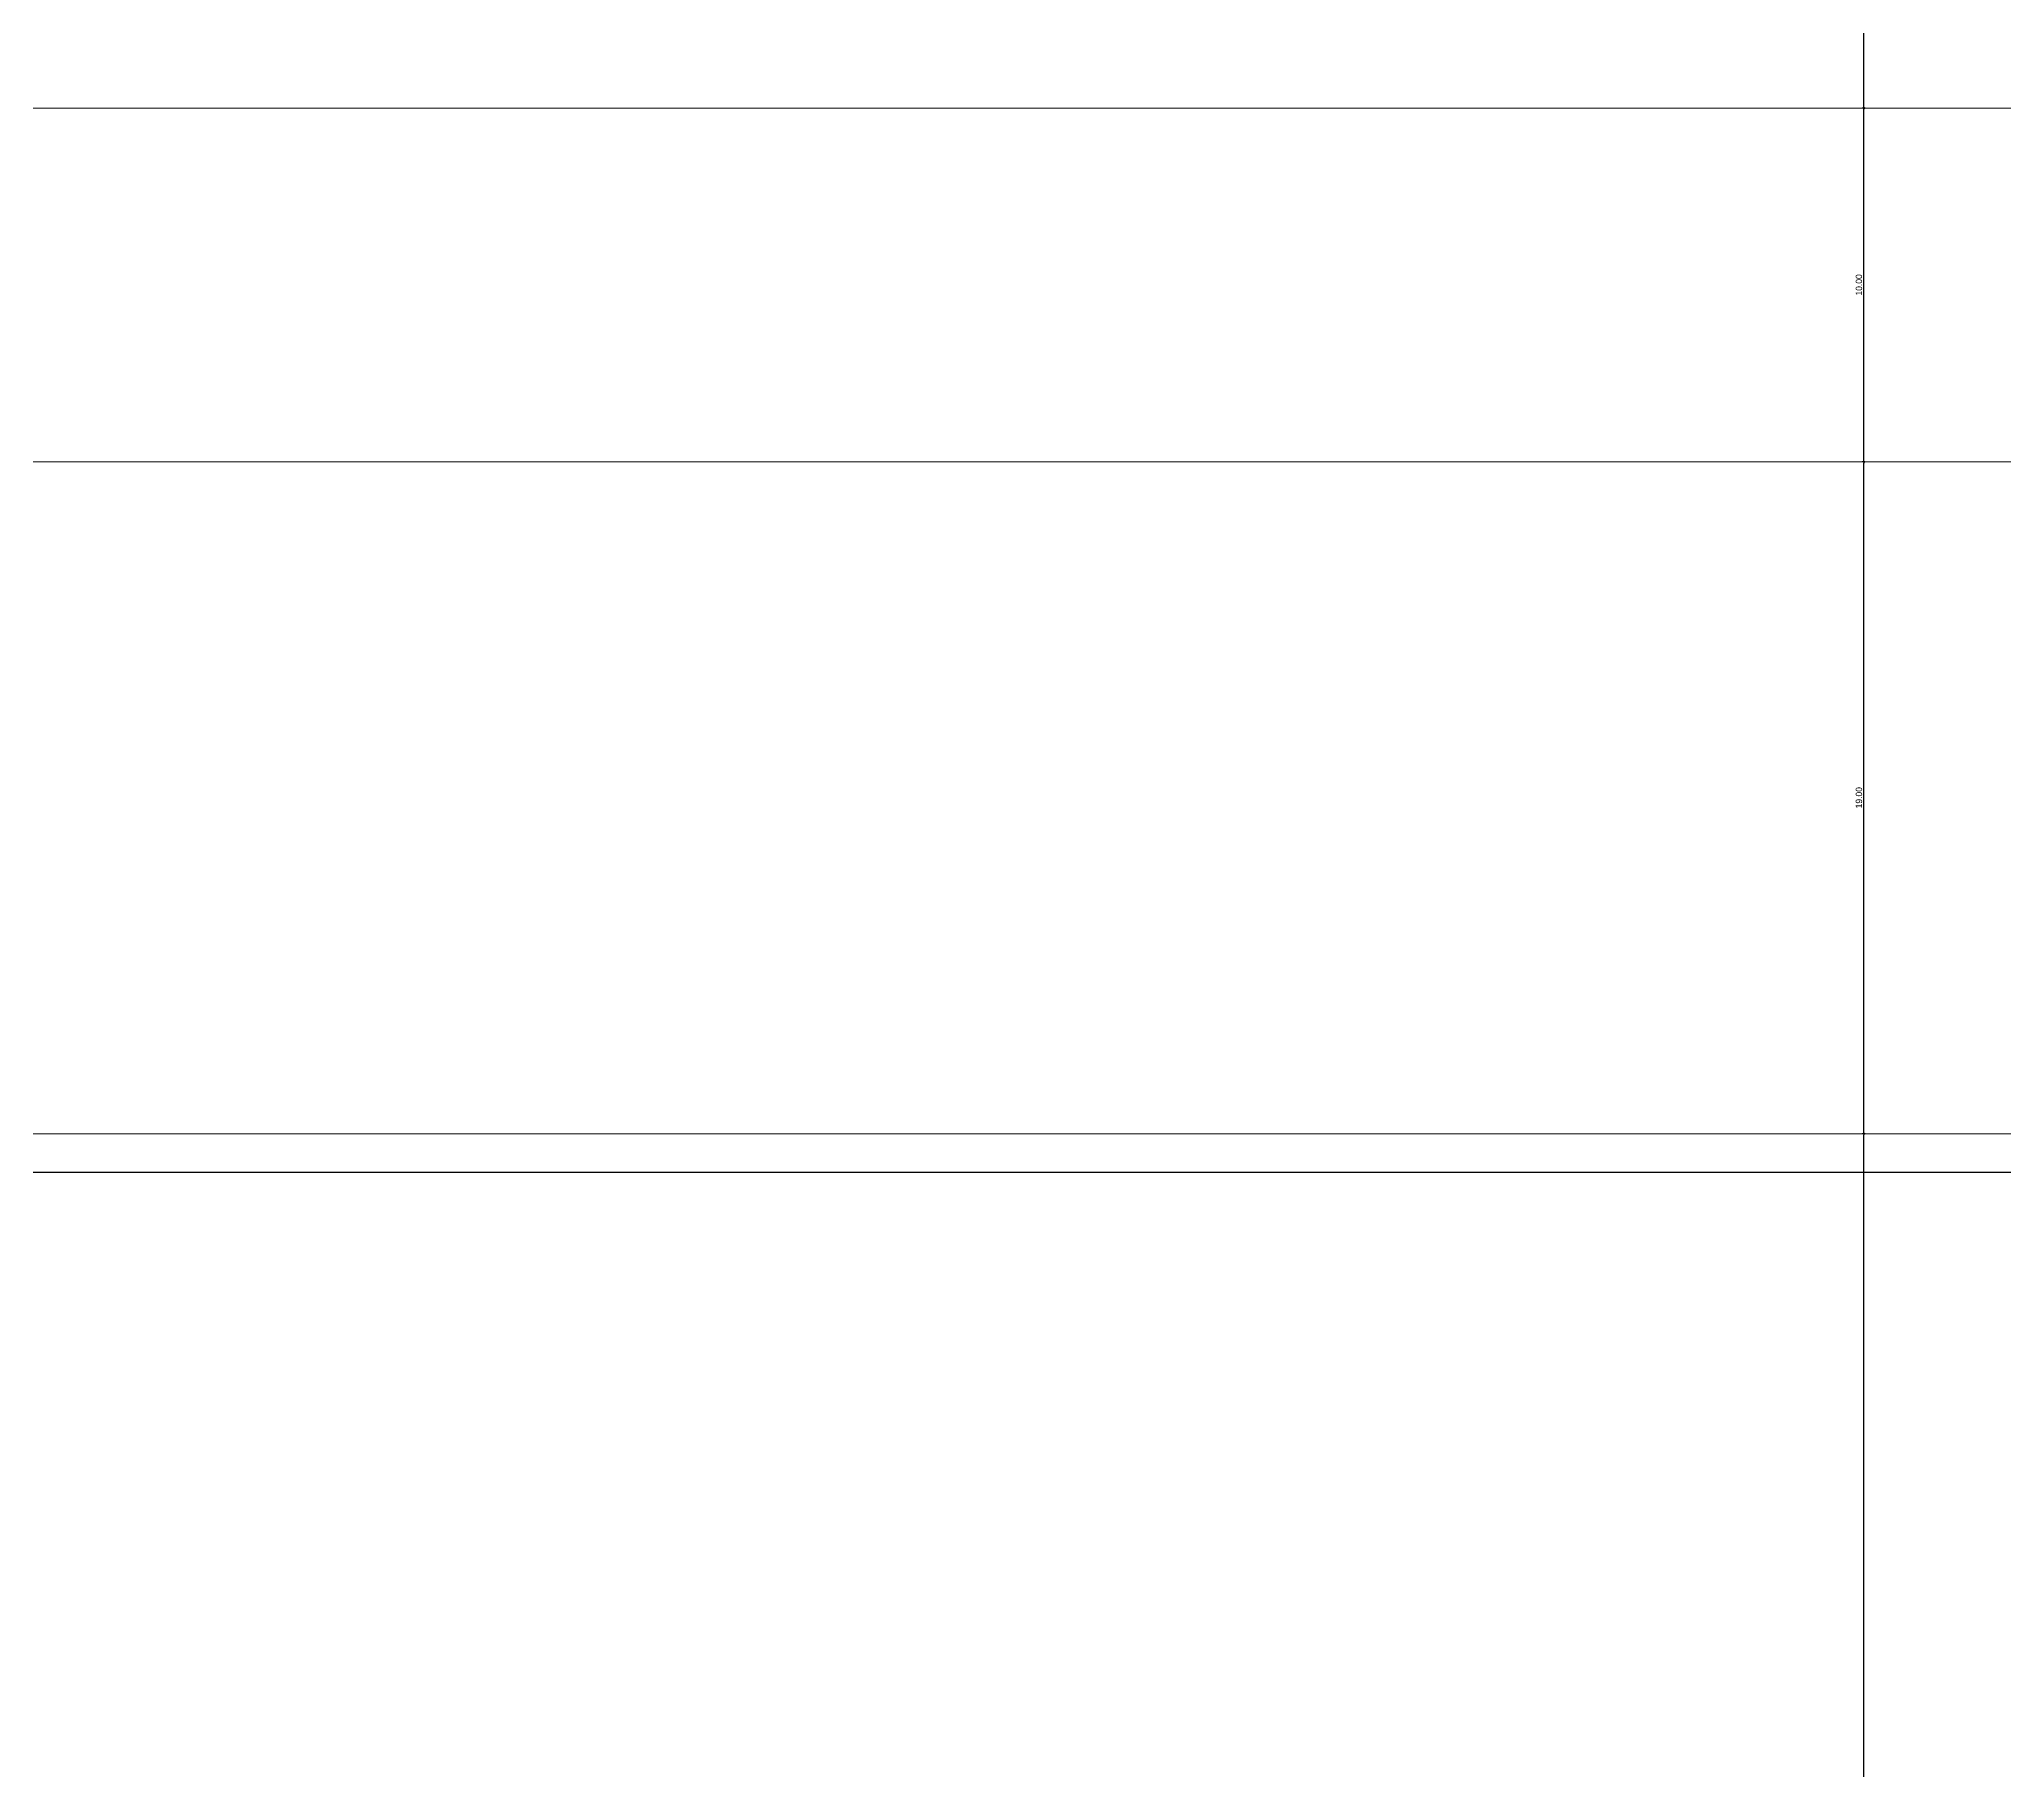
# Model space of a CAD drawing. Header units: metres. Extents: x -12536 to 12621, y -17191 to 9596.
# Drawn here: x -10849.8 to -10794.2, y -11711.2 to -11662.2 of the extents above; entities that cross this region are included whole.
import ezdxf

# ---------------------------------------------------------------- set-up
doc = ezdxf.new("R2010")
doc.units = ezdxf.units.M
doc.header["$MEASUREMENT"] = 0
doc.header["$PDMODE"] = 2
doc.header["$PDSIZE"] = 0.25
doc.layers.add('Calque commun', color=7, linetype='Continuous')
doc.layers.add('Cotations', color=7, linetype='Continuous')
doc.styles.add('Century Gothic18', font='GOTHIC.TTF', dxfattribs={"height": 0.18})
doc.dimstyles.new('DIM21', dxfattribs={"dimtxt": 0.18, "dimasz": 0.035, "dimexe": 0.05, "dimexo": 0, "dimgap": 0.05, "dimtad": 1, "dimzin": 1, "dimdsep": 46, "dimtxsty": 'Century Gothic18', "dimblk": 'ORIGIN', "dimcen": 0.09, "dimdle": 0.05, "dimadec": 0, "dimazin": 0, "dimtfac": 1, "dimtdec": 4, "dimtix": 1, "dimtofl": 0, "dimtmove": 0, "dimatfit": 3, "dimfxl": 0.05, "dimfxlon": 1, "dimfrac": 2, "dimtolj": 1, "dimtzin": 0, "dimarcsym": 2})

# ---------------------------------------------------------------- blocks, each defined once
blk = doc.blocks.new('_ORIGIN')
at = {"color": 0, "linetype": 'ByBlock', "lineweight": -2}
blk.add_line((0, 0), (-1, 0), dxfattribs=at)
blk.add_circle((0, 0), 0.5, dxfattribs=at)
blk = doc.blocks.new('*D2000')
at = {"layer": 'Cotations', "color": 0, "linetype": 'ByBlock', "lineweight": -2, "transparency": 16777216}
for p, q in [((-10798.195, -11664.181), (-10798.245, -11664.181)), ((-10798.195, -11674.147), (-10798.195, -11664.216)), ((-10798.195, -11674.182), (-10798.245, -11674.182))]:
    blk.add_line(p, q, dxfattribs=at)
at = {"layer": 'Defpoints', "color": 0, "linetype": 'Continuous', "transparency": 16777216}
for p in [(-10798.195, -11664.181), (-10798.195, -11664.181), (-10798.195, -11674.182)]:
    blk.add_point(p, dxfattribs=at)
at = {"layer": 'Cotations', "color": 0, "linetype": 'Continuous', "lineweight": -2, "transparency": 16777216, "xscale": 0.03500000014901161, "yscale": 0.03500000014901161, "zscale": 0.03500000014901161}
for p, rotation in [((-10798.195, -11664.181), 90), ((-10798.195, -11674.182), 270)]:
    blk.add_blockref('_ORIGIN', p, dxfattribs=dict(at, rotation=rotation))
at = {"layer": 'Cotations', "color": 7, "linetype": 'Continuous', "lineweight": 5, "transparency": 16777216, "insert": (-10798.245, -11669.181), "char_height": 0.18, "attachment_point": 8, "rotation": 90, "line_spacing_factor": 0.776067, "style": 'Century Gothic18'}
blk.add_mtext('\\A1;10.00', dxfattribs=at)
blk = doc.blocks.new('*D2001')
at = {"layer": 'Cotations', "color": 0, "linetype": 'ByBlock', "lineweight": -2, "transparency": 16777216}
for p, q in [((-10798.195, -11674.182), (-10798.245, -11674.182)), ((-10798.195, -11693.146), (-10798.195, -11674.217)), ((-10798.195, -11693.181), (-10798.245, -11693.181))]:
    blk.add_line(p, q, dxfattribs=at)
at = {"layer": 'Defpoints', "color": 0, "linetype": 'Continuous', "transparency": 16777216}
for p in [(-10798.195, -11674.182), (-10798.195, -11674.182), (-10798.195, -11693.181)]:
    blk.add_point(p, dxfattribs=at)
at = {"layer": 'Cotations', "color": 0, "linetype": 'Continuous', "lineweight": -2, "transparency": 16777216, "xscale": 0.03500000014901161, "yscale": 0.03500000014901161, "zscale": 0.03500000014901161}
for p, rotation in [((-10798.195, -11674.182), 90), ((-10798.195, -11693.181), 270)]:
    blk.add_blockref('_ORIGIN', p, dxfattribs=dict(at, rotation=rotation))
at = {"layer": 'Cotations', "color": 7, "linetype": 'Continuous', "lineweight": 5, "transparency": 16777216, "insert": (-10798.245, -11683.681), "char_height": 0.18, "attachment_point": 8, "rotation": 90, "line_spacing_factor": 0.776067, "style": 'Century Gothic18'}
blk.add_mtext('\\A1;19.00', dxfattribs=at)
blk = doc.blocks.new('*D2002')
at = {"layer": 'Cotations', "color": 0, "linetype": 'ByBlock', "lineweight": -2, "transparency": 16777216}
for p, q in [((-10798.195, -11693.181), (-10798.245, -11693.181)), ((-10798.195, -11733.021), (-10798.195, -11693.216)), ((-10798.195, -11733.056), (-10798.245, -11733.056))]:
    blk.add_line(p, q, dxfattribs=at)
at = {"layer": 'Defpoints', "color": 0, "linetype": 'Continuous', "transparency": 16777216}
for p in [(-10798.195, -11693.181), (-10798.195, -11693.181), (-10798.195, -11733.056)]:
    blk.add_point(p, dxfattribs=at)
at = {"layer": 'Cotations', "color": 0, "linetype": 'Continuous', "lineweight": -2, "transparency": 16777216, "xscale": 0.03500000014901161, "yscale": 0.03500000014901161, "zscale": 0.03500000014901161}
for p, rotation in [((-10798.195, -11693.181), 90), ((-10798.195, -11733.056), 270)]:
    blk.add_blockref('_ORIGIN', p, dxfattribs=dict(at, rotation=rotation))
at = {"layer": 'Cotations', "color": 7, "linetype": 'Continuous', "lineweight": 5, "transparency": 16777216, "insert": (-10798.245, -11713.119), "char_height": 0.18, "attachment_point": 8, "rotation": 90, "line_spacing_factor": 0.776067, "style": 'Century Gothic18'}
blk.add_mtext('\\A1;39.88', dxfattribs=at)
blk = doc.blocks.new('*D2003')
at = {"layer": 'Cotations', "color": 0, "linetype": 'ByBlock', "lineweight": -2, "transparency": 16777216}
for p, q in [((-10798.195, -11664.181), (-10798.245, -11664.181)), ((-10798.195, -11674.147), (-10798.195, -11664.216)), ((-10798.195, -11674.182), (-10798.245, -11674.182))]:
    blk.add_line(p, q, dxfattribs=at)
at = {"layer": 'Defpoints', "color": 0, "linetype": 'Continuous', "transparency": 16777216}
for p in [(-10798.195, -11664.181), (-10798.195, -11664.181), (-10798.195, -11674.182)]:
    blk.add_point(p, dxfattribs=at)
at = {"layer": 'Cotations', "color": 0, "linetype": 'Continuous', "lineweight": -2, "transparency": 16777216, "xscale": 0.03500000014901161, "yscale": 0.03500000014901161, "zscale": 0.03500000014901161}
for p, rotation in [((-10798.195, -11664.181), 90), ((-10798.195, -11674.182), 270)]:
    blk.add_blockref('_ORIGIN', p, dxfattribs=dict(at, rotation=rotation))
at = {"layer": 'Cotations', "color": 7, "linetype": 'Continuous', "lineweight": 5, "transparency": 16777216, "insert": (-10798.245, -11669.181), "char_height": 0.18, "attachment_point": 8, "rotation": 90, "line_spacing_factor": 0.776067, "style": 'Century Gothic18'}
blk.add_mtext('\\A1;10.00', dxfattribs=at)
blk = doc.blocks.new('*D2004')
at = {"layer": 'Cotations', "color": 0, "linetype": 'ByBlock', "lineweight": -2, "transparency": 16777216}
for p, q in [((-10798.195, -11664.181), (-10798.245, -11664.181)), ((-10798.195, -11674.147), (-10798.195, -11664.216)), ((-10798.195, -11674.182), (-10798.245, -11674.182))]:
    blk.add_line(p, q, dxfattribs=at)
at = {"layer": 'Defpoints', "color": 0, "linetype": 'Continuous', "transparency": 16777216}
for p in [(-10798.195, -11664.181), (-10798.195, -11664.181), (-10798.195, -11674.182)]:
    blk.add_point(p, dxfattribs=at)
at = {"layer": 'Cotations', "color": 0, "linetype": 'Continuous', "lineweight": -2, "transparency": 16777216, "xscale": 0.03500000014901161, "yscale": 0.03500000014901161, "zscale": 0.03500000014901161}
for p, rotation in [((-10798.195, -11664.181), 90), ((-10798.195, -11674.182), 270)]:
    blk.add_blockref('_ORIGIN', p, dxfattribs=dict(at, rotation=rotation))
at = {"layer": 'Cotations', "color": 7, "linetype": 'Continuous', "lineweight": 5, "transparency": 16777216, "insert": (-10798.245, -11669.181), "char_height": 0.18, "attachment_point": 8, "rotation": 90, "line_spacing_factor": 0.776067, "style": 'Century Gothic18'}
blk.add_mtext('\\A1;10.00', dxfattribs=at)
blk = doc.blocks.new('*D2006')
at = {"layer": 'Cotations', "color": 0, "linetype": 'ByBlock', "lineweight": -2, "transparency": 16777216}
for p, q in [((-10798.195, -11444.18), (-10798.245, -11444.18)), ((-10798.195, -11664.146), (-10798.195, -11444.215)), ((-10798.195, -11664.181), (-10798.245, -11664.181))]:
    blk.add_line(p, q, dxfattribs=at)
at = {"layer": 'Defpoints', "color": 0, "linetype": 'Continuous', "transparency": 16777216}
for p in [(-10798.195, -11444.18), (-10798.195, -11444.18), (-10798.195, -11664.181)]:
    blk.add_point(p, dxfattribs=at)
at = {"layer": 'Cotations', "color": 0, "linetype": 'Continuous', "lineweight": -2, "transparency": 16777216, "xscale": 0.03500000014901161, "yscale": 0.03500000014901161, "zscale": 0.03500000014901161}
for p, rotation in [((-10798.195, -11444.18), 90), ((-10798.195, -11664.181), 270)]:
    blk.add_blockref('_ORIGIN', p, dxfattribs=dict(at, rotation=rotation))
at = {"layer": 'Cotations', "color": 7, "linetype": 'Continuous', "lineweight": 5, "transparency": 16777216, "insert": (-10798.245, -11554.181), "char_height": 0.18, "attachment_point": 8, "rotation": 90, "line_spacing_factor": 0.776067, "style": 'Century Gothic18'}
blk.add_mtext('\\A1;220.00', dxfattribs=at)

msp = doc.modelspace()

# ---------------------------------------------------------------- linework, layer by layer
at = {"layer": 'Calque commun', "color": 7, "linetype": 'Continuous', "lineweight": 20}
for p, q in [((-10706.988, -11664.181), (-11314.99, -11664.181)), ((-10686.988, -11674.182), (-11346.989, -11674.182)), ((-10706.987, -11693.182), (-11346.989, -11693.182))]:
    msp.add_line(p, q, dxfattribs=at)
at = {"layer": 'Calque commun', "color": 3, "linetype": 'ByBlock', "lineweight": -2}
msp.add_line((-11325.05, -11694.271), (-10705.049, -11694.271), dxfattribs=at)

# ---------------------------------------------------------------- dimensions: what is measured, and where the dimension line sits
at = {"layer": 'Cotations', "color": 14, "linetype": 'Continuous', "lineweight": 5}
for p1, p2, picture, middle in [((-10798.195, -11664.181), (-10798.195, -11444.18), '*D2006', (-10798.339, -11554.181)), ((-10798.195, -11674.182), (-10798.195, -11664.181), '*D2000', (-10798.339, -11669.181)), ((-10798.195, -11674.182), (-10798.195, -11664.181), '*D2003', (-10798.339, -11669.181)), ((-10798.195, -11674.182), (-10798.195, -11664.181), '*D2004', (-10798.339, -11669.181)), ((-10798.195, -11693.181), (-10798.195, -11674.182), '*D2001', (-10798.339, -11683.681)), ((-10798.19484, -11733.0561), (-10798.19484, -11693.18107), '*D2002', (-10798.33936, -11713.11858))]:
    dim = msp.add_aligned_dim(p1=p1, p2=p2, distance=0, dimstyle='DIM21', override={"dimclrt": 7}, dxfattribs=at)
    dim.commit()
    dim.dimension.update_dxf_attribs({"geometry": picture, "text_midpoint": middle})

# ---------------------------------------------------------------- meshes
at = {"layer": 'Calque commun', "color": 7, "linetype": 'Continuous', "lineweight": 5}
mesh = msp.add_polyface(dxfattribs=at)
corners = [(-6255.473, -10253.272), (-12255.473, -10253.272), (-12255.473, -14453.272), (-6255.473, -14453.272)]
mesh.append_faces([[corners[k] for k in face] for face in [(0, 1, 2, 3)]], dxfattribs={"color": 7})

doc.saveas('drawing.dxf')
